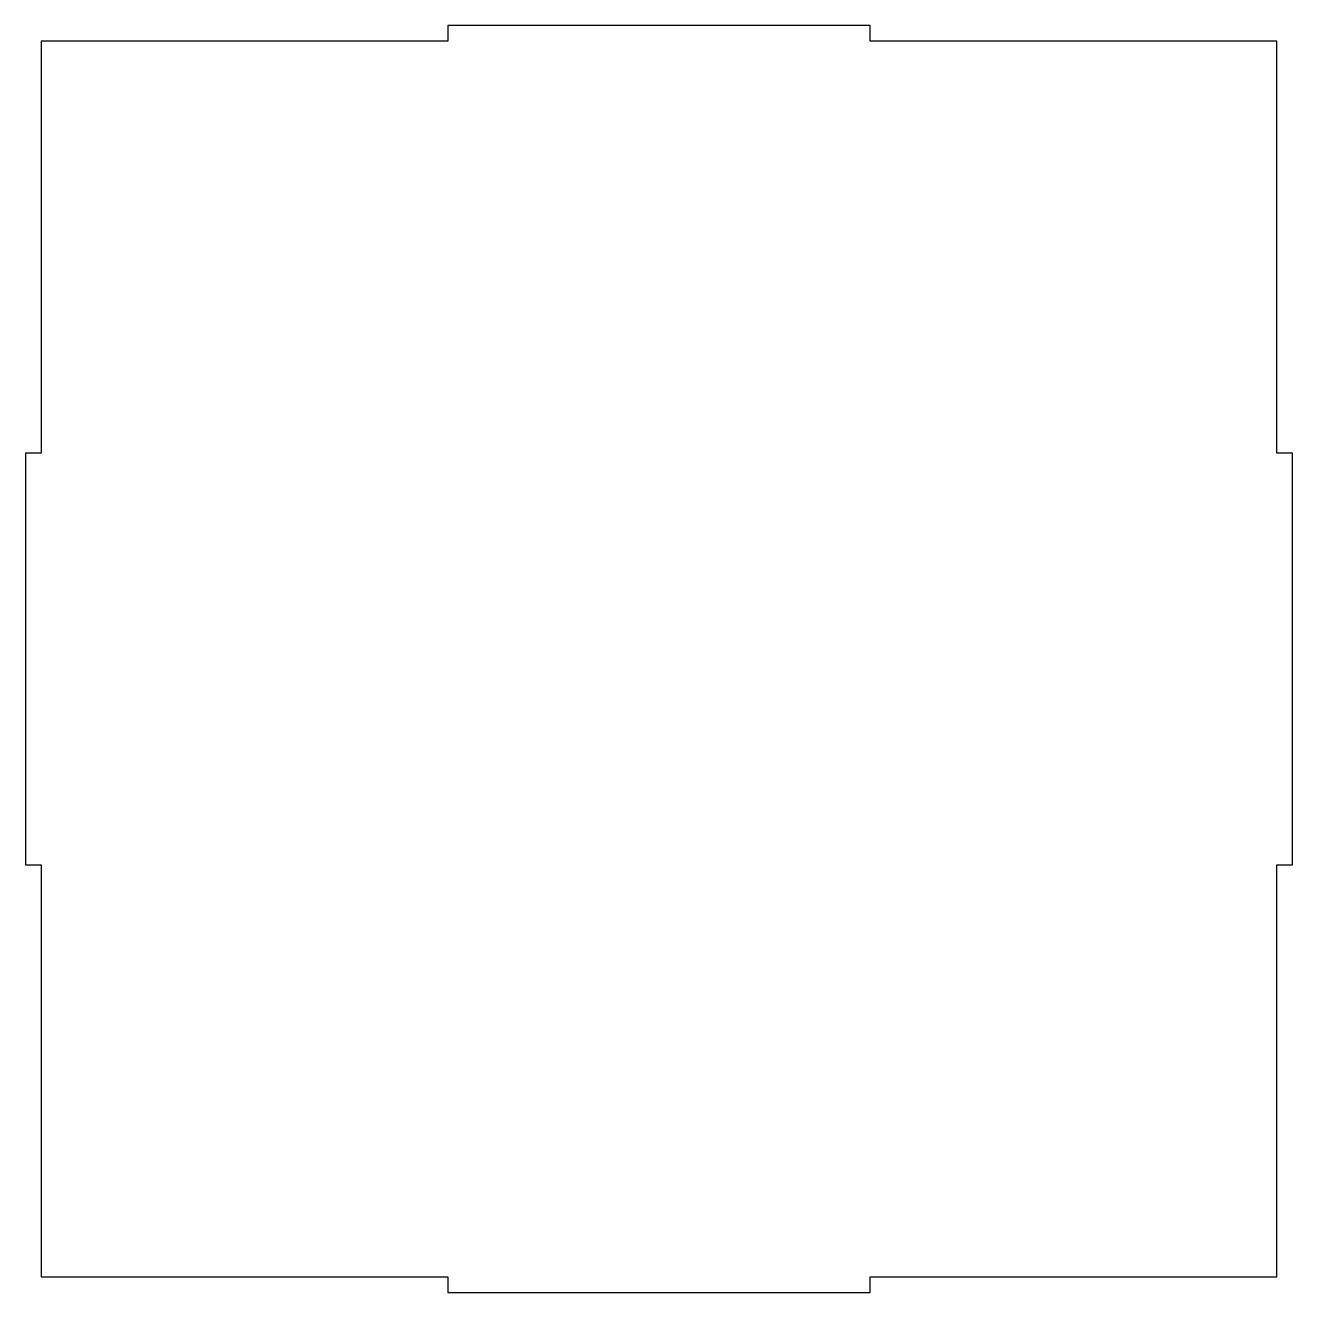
# Model space of a CAD drawing. Header units: millimetres. Extents: x -121 to 121, y -121 to 121.
import ezdxf

# ---------------------------------------------------------------- set-up
doc = ezdxf.new("R2010")
doc.units = ezdxf.units.MM
doc.layers.get('0').update_dxf_attribs({"linetype": 'CONTINUOUS'})

msp = doc.modelspace()

# ---------------------------------------------------------------- linework, layer by layer
msp.add_lwpolyline([(-118, 118), (-118, 39.33), (-121, 39.33), (-121, -39.33), (-118, -39.33), (-118, -118), (-40.33, -118), (-40.33, -121), (40.33, -121), (40.33, -118), (118, -118), (118, -39.33), (121, -39.33), (121, 39.33), (118, 39.33), (118, 118), (40.33, 118), (40.33, 121), (-40.33, 121), (-40.33, 118)], close=True)

doc.saveas('drawing.dxf')
